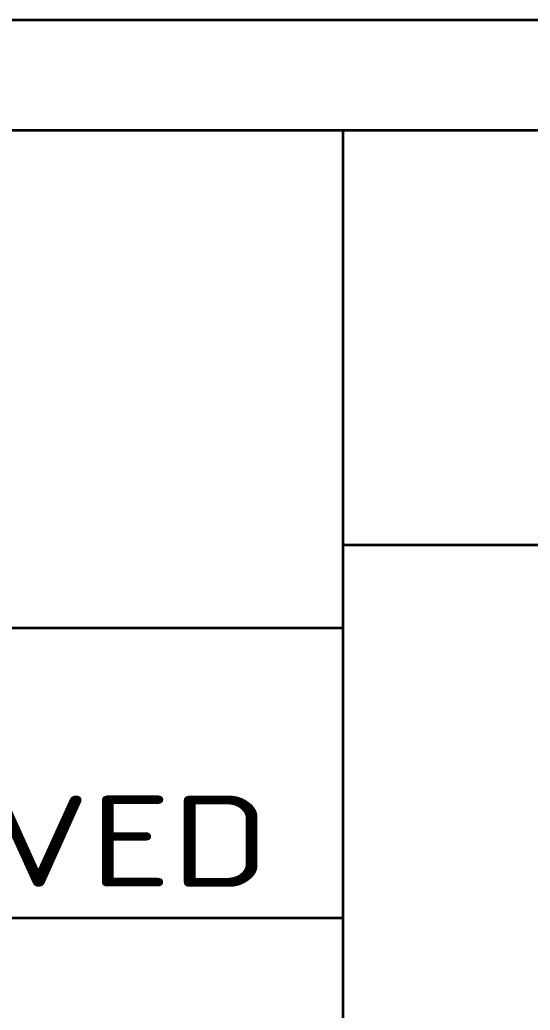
# Model space of a CAD drawing. Extents: x 23 to 587, y 4 to 413.
# Drawn here: x 499.95 to 512.28, y 29.01 to 52.91 of the extents above; entities that cross this region are included whole.
import ezdxf
from ezdxf.enums import TextEntityAlignment as Align

# ---------------------------------------------------------------- set-up
doc = ezdxf.new("R2010")
doc.units = 0
doc.layers.get('0').update_dxf_attribs({"lineweight": 13})
doc.layers.add('5', color=7, linetype='Continuous', lineweight=13)
doc.styles.get("Standard").update_dxf_attribs({"font": 'isocp.shx'})

msp = doc.modelspace()

# ---------------------------------------------------------------- linework, layer by layer
at = {"color": 7, "lineweight": 35}
for p, q in [((332.822, 52.9058), (577.1982, 52.9058)), ((579.7283, 50.2375), (30.2375, 50.2375)), ((507.7625, 10.2375), (507.7625, 50.2375)), ((507.7625, 40.2375), (579.7283, 40.2375)), ((420.7625, 38.2375), (507.7625, 38.2375)), ((420.7625, 31.2375), (507.7625, 31.2375))]:
    msp.add_line(p, q, dxfattribs=at)

# ---------------------------------------------------------------- texts
at = {"layer": '5', "color": 7, "lineweight": 13, "width": 1.310676}
msp.add_text('APPROVED', height=2.2, dxfattribs=at).set_placement((487.5135, 31.9887), (505.9879, 31.9887), align=Align.FIT)

doc.saveas('drawing.dxf')
